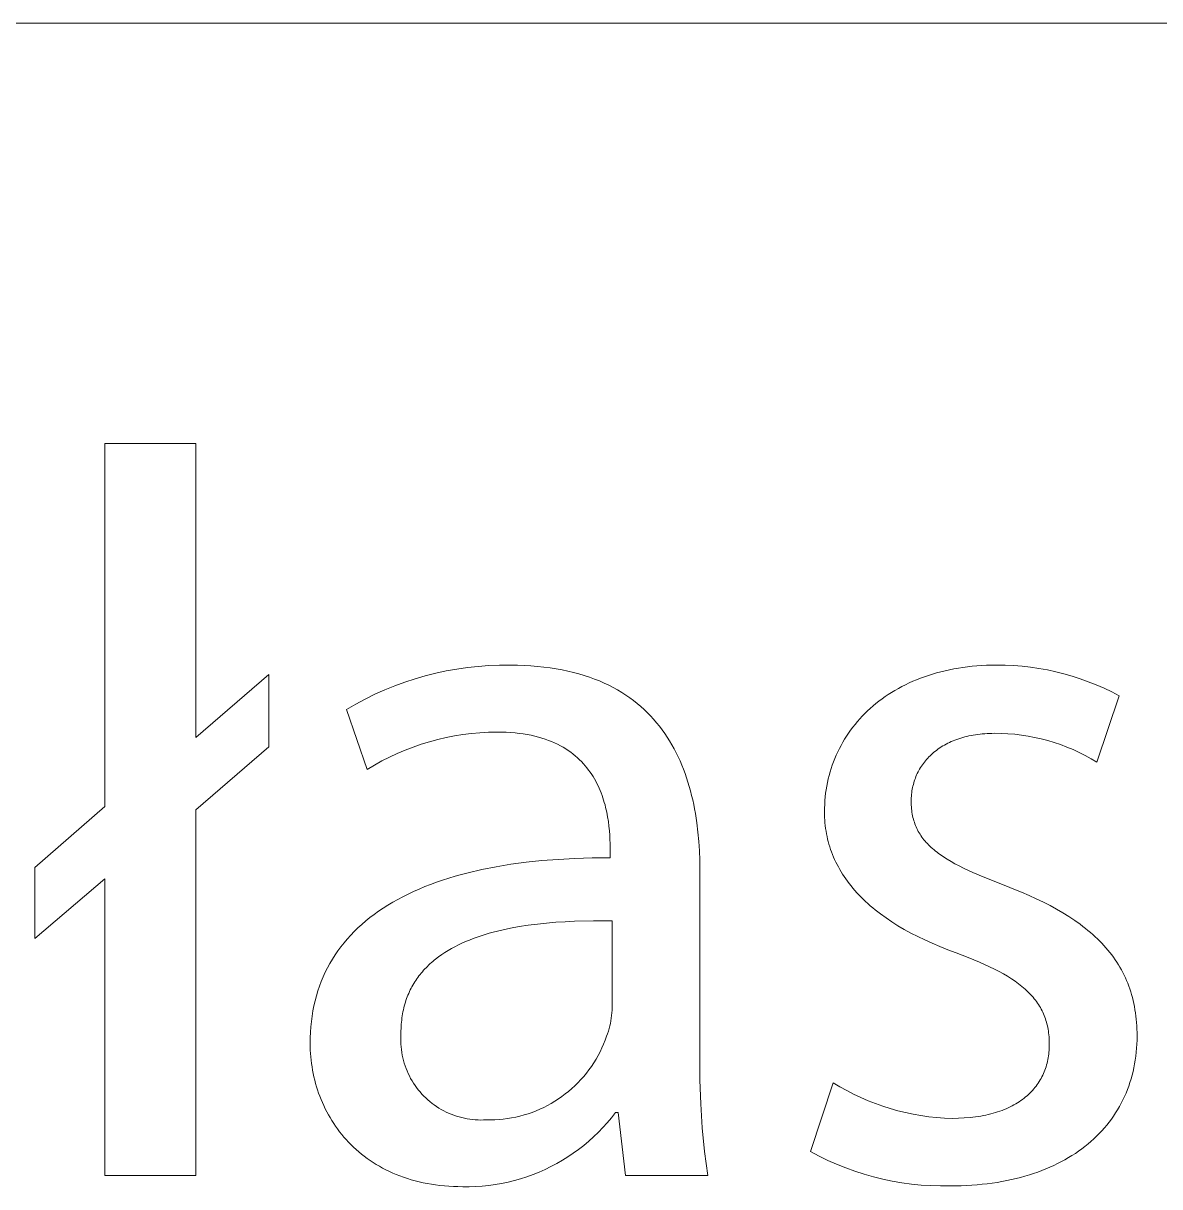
# Model space of a CAD drawing. Header units: millimetres. Extents: x 0 to 5466, y 0 to 3819.
# Drawn here: x 4602.9 to 4663.3, y 91 to 152.7 of the extents above; entities that cross this region are included whole.
import ezdxf

# ---------------------------------------------------------------- set-up
doc = ezdxf.new("R2010")
doc.units = ezdxf.units.MM
doc.header["$MEASUREMENT"] = 0
doc.layers.add('Domyślny', color=7, linetype='Continuous', true_color=0x000000)

msp = doc.modelspace()

# ---------------------------------------------------------------- linework, layer by layer
at = {"layer": 'Domyślny', "color": 18, "lineweight": 15, "true_color": 0x000000}
for p, q in [((3400.106, 152.73), (5460.418, 152.73)), ((4607.229, 111.155), (4607.229, 130.429)), ((4607.229, 130.429), (4612.07, 130.429)), ((4612.07, 130.429), (4612.07, 114.813)), ((4626.491, 118.53), (4627.058, 118.591)), ((4627.058, 118.591), (4627.627, 118.633)), ((4627.627, 118.633), (4628.197, 118.655)), ((4628.197, 118.655), (4628.767, 118.657)), ((4628.767, 118.657), (4629.142, 118.653)), ((4629.142, 118.653), (4629.507, 118.641)), ((4629.507, 118.641), (4629.864, 118.621)), ((4629.864, 118.621), (4630.212, 118.594)), ((4630.212, 118.594), (4630.551, 118.558)), ((4653.044, 118.572), (4653.293, 118.599)), ((4653.293, 118.599), (4653.545, 118.622)), ((4653.545, 118.622), (4653.8, 118.639)), ((4653.8, 118.639), (4654.059, 118.652)), ((4654.059, 118.652), (4654.321, 118.66)), ((4654.321, 118.66), (4654.586, 118.662)), ((4654.586, 118.662), (4655.039, 118.658)), ((4655.039, 118.658), (4655.491, 118.638)), ((4655.491, 118.638), (4655.942, 118.603)), ((4655.942, 118.603), (4656.392, 118.553)), ((4612.07, 114.813), (4615.947, 118.162)), ((4615.947, 118.162), (4615.947, 114.322)), ((4623.706, 117.931), (4624.254, 118.09)), ((4624.254, 118.09), (4624.807, 118.229)), ((4624.807, 118.229), (4625.365, 118.349)), ((4625.365, 118.349), (4625.926, 118.449)), ((4625.926, 118.449), (4626.491, 118.53)), ((4630.551, 118.558), (4630.883, 118.516)), ((4630.883, 118.516), (4631.205, 118.466)), ((4631.205, 118.466), (4631.52, 118.409)), ((4631.52, 118.409), (4631.826, 118.345)), ((4631.826, 118.345), (4632.124, 118.274)), ((4632.124, 118.274), (4632.414, 118.196)), ((4632.414, 118.196), (4632.697, 118.111)), ((4632.697, 118.111), (4632.971, 118.02)), ((4632.971, 118.02), (4633.238, 117.923)), ((4650.341, 117.887), (4650.546, 117.968)), ((4650.546, 117.968), (4650.755, 118.044)), ((4650.755, 118.044), (4650.968, 118.117)), ((4650.968, 118.117), (4651.184, 118.185)), ((4651.184, 118.185), (4651.404, 118.249)), ((4651.404, 118.249), (4651.628, 118.308)), ((4651.628, 118.308), (4651.855, 118.364)), ((4651.855, 118.364), (4652.086, 118.414)), ((4652.086, 118.414), (4652.32, 118.461)), ((4652.32, 118.461), (4652.558, 118.502)), ((4652.558, 118.502), (4652.799, 118.539)), ((4652.799, 118.539), (4653.044, 118.572)), ((4656.392, 118.553), (4656.84, 118.487)), ((4656.84, 118.487), (4657.286, 118.407)), ((4657.286, 118.407), (4657.728, 118.311)), ((4657.728, 118.311), (4658.167, 118.201)), ((4658.167, 118.201), (4658.602, 118.076)), ((4658.602, 118.076), (4659.033, 117.936)), ((4621.578, 117.112), (4622.099, 117.345)), ((4622.099, 117.345), (4622.627, 117.559)), ((4622.627, 117.559), (4623.163, 117.754)), ((4623.163, 117.754), (4623.706, 117.931)), ((4633.238, 117.923), (4633.497, 117.819)), ((4633.497, 117.819), (4633.749, 117.709)), ((4633.749, 117.709), (4633.993, 117.594)), ((4633.993, 117.594), (4634.23, 117.472)), ((4634.23, 117.472), (4634.46, 117.344)), ((4634.46, 117.344), (4634.682, 117.211)), ((4649.192, 117.321), (4649.374, 117.424)), ((4649.374, 117.424), (4649.56, 117.525)), ((4649.56, 117.525), (4649.749, 117.621)), ((4649.749, 117.621), (4649.943, 117.714)), ((4649.943, 117.714), (4650.14, 117.802)), ((4650.14, 117.802), (4650.341, 117.887)), ((4659.033, 117.936), (4659.459, 117.782)), ((4659.459, 117.782), (4659.879, 117.613)), ((4659.879, 117.613), (4660.293, 117.431)), ((4660.293, 117.431), (4660.701, 117.234)), ((4620.561, 116.594), (4621.065, 116.862)), ((4621.065, 116.862), (4621.578, 117.112)), ((4634.682, 117.211), (4634.898, 117.073)), ((4634.898, 117.073), (4635.106, 116.929)), ((4635.106, 116.929), (4635.308, 116.78)), ((4635.308, 116.78), (4635.503, 116.626)), ((4648.185, 116.624), (4648.342, 116.748)), ((4648.342, 116.748), (4648.504, 116.87)), ((4648.504, 116.87), (4648.67, 116.988)), ((4648.67, 116.988), (4648.84, 117.102)), ((4648.84, 117.102), (4649.014, 117.213)), ((4649.014, 117.213), (4649.192, 117.321)), ((4661.102, 117.024), (4659.919, 113.512)), ((4660.701, 117.234), (4661.102, 117.024)), ((4620.067, 116.309), (4620.561, 116.594)), ((4621.159, 113.124), (4620.067, 116.309)), ((4635.503, 116.626), (4635.691, 116.467)), ((4635.691, 116.467), (4635.873, 116.303)), ((4635.873, 116.303), (4636.048, 116.135)), ((4636.048, 116.135), (4636.217, 115.961)), ((4647.595, 116.093), (4647.736, 116.23)), ((4647.736, 116.23), (4647.882, 116.365)), ((4647.882, 116.365), (4648.031, 116.496)), ((4648.031, 116.496), (4648.185, 116.624)), ((4636.217, 115.961), (4636.379, 115.784)), ((4636.379, 115.784), (4636.536, 115.602)), ((4636.536, 115.602), (4636.686, 115.416)), ((4646.954, 115.363), (4647.073, 115.515)), ((4647.073, 115.515), (4647.197, 115.664)), ((4647.197, 115.664), (4647.326, 115.81)), ((4647.326, 115.81), (4647.458, 115.953)), ((4647.458, 115.953), (4647.595, 116.093)), ((4625.798, 114.902), (4625.352, 114.815)), ((4626.246, 114.975), (4625.798, 114.902)), ((4626.697, 115.031), (4626.246, 114.975)), ((4627.15, 115.072), (4626.697, 115.031)), ((4627.603, 115.098), (4627.15, 115.072)), ((4628.057, 115.108), (4627.603, 115.098)), ((4628.307, 115.105), (4628.057, 115.108)), ((4628.55, 115.096), (4628.307, 115.105)), ((4628.786, 115.082), (4628.55, 115.096)), ((4629.016, 115.063), (4628.786, 115.082)), ((4629.238, 115.038), (4629.016, 115.063)), ((4629.454, 115.008), (4629.238, 115.038)), ((4629.664, 114.974), (4629.454, 115.008)), ((4629.867, 114.934), (4629.664, 114.974)), ((4630.064, 114.889), (4629.867, 114.934)), ((4630.255, 114.84), (4630.064, 114.889)), ((4636.686, 115.416), (4636.83, 115.226)), ((4636.83, 115.226), (4636.968, 115.032)), ((4636.968, 115.032), (4637.101, 114.835)), ((4646.519, 114.731), (4646.621, 114.893)), ((4646.621, 114.893), (4646.727, 115.052)), ((4646.727, 115.052), (4646.838, 115.209)), ((4646.838, 115.209), (4646.954, 115.363)), ((4653.008, 114.876), (4652.898, 114.849)), ((4653.119, 114.902), (4653.008, 114.876)), ((4653.233, 114.926), (4653.119, 114.902)), ((4653.349, 114.947), (4653.233, 114.926)), ((4653.467, 114.966), (4653.349, 114.947)), ((4653.586, 114.983), (4653.467, 114.966)), ((4653.708, 114.998), (4653.586, 114.983)), ((4653.831, 115.011), (4653.708, 114.998)), ((4653.956, 115.022), (4653.831, 115.011)), ((4654.084, 115.03), (4653.956, 115.022)), ((4654.213, 115.036), (4654.084, 115.03)), ((4654.344, 115.039), (4654.213, 115.036)), ((4654.477, 115.041), (4654.344, 115.039)), ((4654.835, 115.036), (4654.477, 115.041)), ((4655.192, 115.018), (4654.835, 115.036)), ((4655.549, 114.989), (4655.192, 115.018)), ((4655.904, 114.946), (4655.549, 114.989)), ((4656.258, 114.892), (4655.904, 114.946)), ((4656.609, 114.825), (4656.258, 114.892)), ((4615.947, 114.322), (4612.07, 110.973)), ((4623.607, 114.313), (4623.183, 114.15)), ((4624.037, 114.461), (4623.607, 114.313)), ((4624.471, 114.594), (4624.037, 114.461)), ((4624.91, 114.712), (4624.471, 114.594)), ((4625.352, 114.815), (4624.91, 114.712)), ((4630.44, 114.787), (4630.255, 114.84)), ((4630.619, 114.729), (4630.44, 114.787)), ((4630.792, 114.667), (4630.619, 114.729)), ((4630.959, 114.601), (4630.792, 114.667)), ((4631.12, 114.531), (4630.959, 114.601)), ((4631.276, 114.457), (4631.12, 114.531)), ((4631.427, 114.379), (4631.276, 114.457)), ((4631.572, 114.298), (4631.427, 114.379)), ((4631.711, 114.213), (4631.572, 114.298)), ((4637.101, 114.835), (4637.227, 114.633)), ((4637.227, 114.633), (4637.348, 114.429)), ((4637.348, 114.429), (4637.464, 114.22)), ((4646.24, 114.231), (4646.328, 114.4)), ((4646.328, 114.4), (4646.421, 114.567)), ((4646.421, 114.567), (4646.519, 114.731)), ((4651.571, 114.264), (4651.491, 114.21)), ((4651.653, 114.317), (4651.571, 114.264)), ((4651.736, 114.369), (4651.653, 114.317)), ((4651.822, 114.419), (4651.736, 114.369)), ((4651.91, 114.467), (4651.822, 114.419)), ((4651.999, 114.513), (4651.91, 114.467)), ((4652.091, 114.558), (4651.999, 114.513)), ((4652.185, 114.601), (4652.091, 114.558)), ((4652.281, 114.642), (4652.185, 114.601)), ((4652.379, 114.681), (4652.281, 114.642)), ((4652.479, 114.718), (4652.379, 114.681)), ((4652.58, 114.754), (4652.479, 114.718)), ((4652.684, 114.787), (4652.58, 114.754)), ((4652.79, 114.819), (4652.684, 114.787)), ((4652.898, 114.849), (4652.79, 114.819)), ((4656.958, 114.747), (4656.609, 114.825)), ((4657.305, 114.656), (4656.958, 114.747)), ((4657.647, 114.553), (4657.305, 114.656)), ((4657.986, 114.439), (4657.647, 114.553)), ((4658.321, 114.312), (4657.986, 114.439)), ((4658.651, 114.175), (4658.321, 114.312)), ((4622.353, 113.782), (4621.947, 113.576)), ((4622.764, 113.973), (4622.353, 113.782)), ((4623.183, 114.15), (4622.764, 113.973)), ((4631.846, 114.125), (4631.711, 114.213)), ((4631.975, 114.034), (4631.846, 114.125)), ((4632.099, 113.94), (4631.975, 114.034)), ((4632.219, 113.843), (4632.099, 113.94)), ((4632.333, 113.743), (4632.219, 113.843)), ((4632.443, 113.641), (4632.333, 113.743)), ((4632.548, 113.536), (4632.443, 113.641)), ((4637.464, 114.22), (4637.574, 114.009)), ((4637.574, 114.009), (4637.679, 113.795)), ((4637.679, 113.795), (4637.778, 113.577)), ((4645.931, 113.534), (4646.001, 113.711)), ((4646.001, 113.711), (4646.076, 113.887)), ((4646.076, 113.887), (4646.156, 114.06)), ((4646.156, 114.06), (4646.24, 114.231)), ((4650.87, 113.651), (4650.811, 113.582)), ((4650.93, 113.719), (4650.87, 113.651)), ((4650.993, 113.785), (4650.93, 113.719)), ((4651.058, 113.85), (4650.993, 113.785)), ((4651.125, 113.914), (4651.058, 113.85)), ((4651.194, 113.976), (4651.125, 113.914)), ((4651.265, 114.037), (4651.194, 113.976)), ((4651.339, 114.096), (4651.265, 114.037)), ((4651.414, 114.153), (4651.339, 114.096)), ((4651.491, 114.21), (4651.414, 114.153)), ((4658.977, 114.025), (4658.651, 114.175)), ((4659.297, 113.865), (4658.977, 114.025)), ((4659.611, 113.694), (4659.297, 113.865)), ((4659.919, 113.512), (4659.611, 113.694)), ((4621.55, 113.357), (4621.159, 113.124)), ((4621.947, 113.576), (4621.55, 113.357)), ((4632.649, 113.428), (4632.548, 113.536)), ((4632.745, 113.319), (4632.649, 113.428)), ((4632.837, 113.207), (4632.745, 113.319)), ((4632.925, 113.093), (4632.837, 113.207)), ((4633.008, 112.977), (4632.925, 113.093)), ((4637.778, 113.577), (4637.872, 113.357)), ((4637.872, 113.357), (4637.962, 113.134)), ((4637.962, 113.134), (4638.046, 112.908)), ((4645.748, 112.99), (4645.805, 113.173)), ((4645.805, 113.173), (4645.865, 113.354)), ((4645.865, 113.354), (4645.931, 113.534)), ((4650.461, 113.067), (4650.42, 112.988)), ((4650.504, 113.144), (4650.461, 113.067)), ((4650.55, 113.22), (4650.504, 113.144)), ((4650.598, 113.295), (4650.55, 113.22)), ((4650.648, 113.368), (4650.598, 113.295)), ((4650.7, 113.441), (4650.648, 113.368)), ((4650.755, 113.512), (4650.7, 113.441)), ((4650.811, 113.582), (4650.755, 113.512)), ((4633.087, 112.86), (4633.008, 112.977)), ((4633.163, 112.741), (4633.087, 112.86)), ((4633.235, 112.621), (4633.163, 112.741)), ((4633.302, 112.499), (4633.235, 112.621)), ((4633.367, 112.376), (4633.302, 112.499)), ((4638.046, 112.908), (4638.125, 112.68)), ((4638.125, 112.68), (4638.2, 112.45)), ((4638.2, 112.45), (4638.27, 112.218)), ((4645.571, 112.24), (4645.609, 112.43)), ((4645.609, 112.43), (4645.65, 112.618)), ((4645.65, 112.618), (4645.697, 112.805)), ((4645.697, 112.805), (4645.748, 112.99)), ((4650.192, 112.415), (4650.168, 112.329)), ((4650.218, 112.499), (4650.192, 112.415)), ((4650.246, 112.583), (4650.218, 112.499)), ((4650.276, 112.666), (4650.246, 112.583)), ((4650.309, 112.748), (4650.276, 112.666)), ((4650.343, 112.829), (4650.309, 112.748)), ((4650.38, 112.909), (4650.343, 112.829)), ((4650.42, 112.988), (4650.38, 112.909)), ((4633.427, 112.252), (4633.367, 112.376)), ((4633.484, 112.127), (4633.427, 112.252)), ((4633.538, 112.001), (4633.484, 112.127)), ((4633.588, 111.875), (4633.538, 112.001)), ((4633.636, 111.748), (4633.588, 111.875)), ((4638.27, 112.218), (4638.335, 111.983)), ((4638.335, 111.983), (4638.396, 111.747)), ((4645.49, 111.662), (4645.512, 111.856)), ((4645.512, 111.856), (4645.539, 112.049)), ((4645.539, 112.049), (4645.571, 112.24)), ((4650.073, 111.801), (4650.065, 111.711)), ((4650.083, 111.891), (4650.073, 111.801)), ((4650.095, 111.98), (4650.083, 111.891)), ((4650.11, 112.068), (4650.095, 111.98)), ((4650.127, 112.156), (4650.11, 112.068)), ((4650.146, 112.243), (4650.127, 112.156)), ((4650.168, 112.329), (4650.146, 112.243)), ((4633.68, 111.62), (4633.636, 111.748)), ((4633.721, 111.493), (4633.68, 111.62)), ((4633.759, 111.365), (4633.721, 111.493)), ((4633.795, 111.237), (4633.759, 111.365)), ((4633.827, 111.109), (4633.795, 111.237)), ((4638.396, 111.747), (4638.452, 111.508)), ((4638.452, 111.508), (4638.504, 111.268)), ((4638.504, 111.268), (4638.552, 111.027)), ((4645.452, 111.072), (4645.46, 111.27)), ((4645.46, 111.27), (4645.472, 111.466)), ((4645.472, 111.466), (4645.49, 111.662)), ((4650.055, 111.529), (4650.054, 111.437)), ((4650.054, 111.437), (4650.055, 111.335)), ((4650.059, 111.62), (4650.055, 111.529)), ((4650.055, 111.335), (4650.059, 111.234)), ((4650.065, 111.711), (4650.059, 111.62)), ((4650.059, 111.234), (4650.065, 111.135)), ((4603.516, 107.915), (4607.229, 111.155)), ((4612.07, 110.973), (4612.07, 91.571)), ((4633.858, 110.981), (4633.827, 111.109)), ((4633.885, 110.854), (4633.858, 110.981)), ((4633.933, 110.601), (4633.885, 110.854)), ((4633.972, 110.351), (4633.933, 110.601)), ((4638.552, 111.027), (4638.596, 110.784)), ((4638.596, 110.784), (4638.671, 110.295)), ((4645.45, 110.873), (4645.452, 111.072)), ((4645.451, 110.725), (4645.45, 110.873)), ((4645.456, 110.577), (4645.451, 110.725)), ((4645.464, 110.431), (4645.456, 110.577)), ((4650.065, 111.135), (4650.073, 111.038)), ((4650.073, 111.038), (4650.083, 110.942)), ((4650.083, 110.942), (4650.096, 110.848)), ((4650.096, 110.848), (4650.111, 110.756)), ((4650.111, 110.756), (4650.128, 110.665)), ((4650.128, 110.665), (4650.148, 110.576)), ((4650.148, 110.576), (4650.17, 110.488)), ((4634.003, 110.106), (4633.972, 110.351)), ((4634.027, 109.865), (4634.003, 110.106)), ((4638.671, 110.295), (4638.731, 109.801)), ((4645.476, 110.285), (4645.464, 110.431)), ((4645.491, 110.141), (4645.476, 110.285)), ((4645.509, 109.997), (4645.491, 110.141)), ((4645.531, 109.854), (4645.509, 109.997)), ((4650.17, 110.488), (4650.195, 110.402)), ((4650.195, 110.402), (4650.222, 110.317)), ((4650.222, 110.317), (4650.251, 110.233)), ((4650.251, 110.233), (4650.282, 110.151)), ((4650.282, 110.151), (4650.316, 110.069)), ((4650.316, 110.069), (4650.353, 109.99)), ((4650.353, 109.99), (4650.392, 109.911)), ((4634.044, 109.63), (4634.027, 109.865)), ((4634.055, 109.403), (4634.044, 109.63)), ((4634.062, 109.184), (4634.055, 109.403)), ((4638.731, 109.801), (4638.776, 109.305)), ((4645.556, 109.711), (4645.531, 109.854)), ((4645.584, 109.57), (4645.556, 109.711)), ((4645.616, 109.43), (4645.584, 109.57)), ((4645.651, 109.29), (4645.616, 109.43)), ((4650.392, 109.911), (4650.433, 109.834)), ((4650.433, 109.834), (4650.477, 109.757)), ((4650.477, 109.757), (4650.523, 109.682)), ((4650.523, 109.682), (4650.571, 109.608)), ((4650.571, 109.608), (4650.622, 109.535)), ((4650.622, 109.535), (4650.676, 109.463)), ((4650.676, 109.463), (4650.732, 109.392)), ((4650.732, 109.392), (4650.79, 109.322)), ((4650.79, 109.322), (4650.851, 109.253)), ((4634.063, 108.974), (4634.062, 109.184)), ((4634.063, 108.428), (4634.063, 108.974)), ((4638.776, 109.305), (4638.808, 108.807)), ((4638.808, 108.807), (4638.826, 108.308)), ((4645.689, 109.151), (4645.651, 109.29)), ((4645.731, 109.014), (4645.689, 109.151)), ((4645.776, 108.877), (4645.731, 109.014)), ((4645.824, 108.741), (4645.776, 108.877)), ((4645.876, 108.606), (4645.824, 108.741)), ((4650.851, 109.253), (4650.915, 109.185)), ((4650.915, 109.185), (4650.98, 109.117)), ((4650.98, 109.117), (4651.049, 109.05)), ((4651.049, 109.05), (4651.12, 108.984)), ((4651.12, 108.984), (4651.193, 108.919)), ((4651.193, 108.919), (4651.269, 108.855)), ((4651.269, 108.855), (4651.348, 108.791)), ((4651.348, 108.791), (4651.429, 108.728)), ((4651.429, 108.728), (4651.512, 108.665)), ((4628.014, 107.959), (4628.796, 108.087)), ((4628.796, 108.087), (4629.605, 108.195)), ((4629.605, 108.195), (4630.442, 108.283)), ((4630.442, 108.283), (4631.307, 108.35)), ((4631.307, 108.35), (4632.199, 108.397)), ((4632.199, 108.397), (4633.118, 108.423)), ((4633.118, 108.423), (4634.063, 108.428)), ((4638.826, 108.308), (4638.832, 107.81)), ((4645.931, 108.472), (4645.876, 108.606)), ((4645.99, 108.339), (4645.931, 108.472)), ((4646.052, 108.207), (4645.99, 108.339)), ((4646.117, 108.075), (4646.052, 108.207)), ((4646.186, 107.945), (4646.117, 108.075)), ((4651.512, 108.665), (4651.598, 108.603)), ((4651.598, 108.603), (4651.778, 108.48)), ((4651.778, 108.48), (4651.969, 108.359)), ((4651.969, 108.359), (4652.169, 108.239)), ((4652.169, 108.239), (4652.38, 108.121)), ((4652.38, 108.121), (4652.602, 108.004)), ((4603.516, 104.148), (4603.516, 107.915)), ((4625.837, 107.456), (4626.182, 107.552)), ((4626.182, 107.552), (4626.534, 107.643)), ((4626.534, 107.643), (4627.26, 107.811)), ((4627.26, 107.811), (4628.014, 107.959)), ((4638.832, 107.81), (4638.832, 97.909)), ((4646.258, 107.816), (4646.186, 107.945)), ((4646.334, 107.688), (4646.258, 107.816)), ((4646.413, 107.56), (4646.334, 107.688)), ((4646.496, 107.434), (4646.413, 107.56)), ((4652.602, 108.004), (4652.834, 107.887)), ((4652.834, 107.887), (4653.33, 107.654)), ((4653.33, 107.654), (4653.869, 107.42)), ((4607.229, 107.315), (4603.516, 104.148)), ((4607.229, 91.571), (4607.229, 107.315)), ((4623.919, 106.775), (4624.221, 106.901)), ((4624.221, 106.901), (4624.53, 107.021)), ((4624.53, 107.021), (4624.846, 107.137)), ((4624.846, 107.137), (4625.169, 107.248)), ((4625.169, 107.248), (4625.5, 107.354)), ((4625.5, 107.354), (4625.837, 107.456)), ((4646.582, 107.309), (4646.496, 107.434)), ((4646.671, 107.185), (4646.582, 107.309)), ((4646.764, 107.062), (4646.671, 107.185)), ((4646.86, 106.94), (4646.764, 107.062)), ((4646.96, 106.819), (4646.86, 106.94)), ((4653.869, 107.42), (4655.078, 106.941)), ((4655.078, 106.941), (4655.503, 106.776)), ((4622.522, 106.075), (4622.787, 106.225)), ((4622.787, 106.225), (4623.059, 106.37)), ((4623.059, 106.37), (4623.338, 106.51)), ((4623.338, 106.51), (4623.625, 106.645)), ((4623.625, 106.645), (4623.919, 106.775)), ((4647.063, 106.699), (4646.96, 106.819)), ((4647.17, 106.58), (4647.063, 106.699)), ((4647.28, 106.462), (4647.17, 106.58)), ((4647.393, 106.345), (4647.28, 106.462)), ((4647.51, 106.229), (4647.393, 106.345)), ((4647.631, 106.115), (4647.51, 106.229)), ((4655.503, 106.776), (4655.915, 106.607)), ((4655.915, 106.607), (4656.313, 106.435)), ((4656.313, 106.435), (4656.699, 106.258)), ((4656.699, 106.258), (4657.072, 106.078)), ((4621.773, 105.599), (4622.015, 105.762)), ((4622.015, 105.762), (4622.265, 105.921)), ((4622.265, 105.921), (4622.522, 106.075)), ((4647.755, 106.001), (4647.631, 106.115)), ((4647.882, 105.889), (4647.755, 106.001)), ((4648.013, 105.778), (4647.882, 105.889)), ((4648.148, 105.668), (4648.013, 105.778)), ((4648.427, 105.451), (4648.148, 105.668)), ((4657.072, 106.078), (4657.431, 105.894)), ((4657.431, 105.894), (4657.777, 105.705)), ((4657.777, 105.705), (4658.109, 105.512)), ((4620.881, 104.898), (4621.092, 105.08)), ((4621.092, 105.08), (4621.312, 105.257)), ((4621.312, 105.257), (4621.539, 105.43)), ((4621.539, 105.43), (4621.773, 105.599)), ((4631.185, 105.011), (4630.691, 104.969)), ((4631.682, 105.043), (4631.185, 105.011)), ((4632.181, 105.066), (4631.682, 105.043)), ((4633.18, 105.087), (4632.181, 105.066)), ((4634.173, 105.08), (4633.18, 105.087)), ((4634.173, 100.493), (4634.173, 105.08)), ((4648.721, 105.239), (4648.427, 105.451)), ((4649.028, 105.032), (4648.721, 105.239)), ((4649.35, 104.83), (4649.028, 105.032)), ((4658.109, 105.512), (4658.429, 105.313)), ((4658.429, 105.313), (4658.735, 105.11)), ((4658.735, 105.11), (4659.027, 104.902)), ((4620.291, 104.323), (4620.48, 104.519)), ((4620.48, 104.519), (4620.677, 104.711)), ((4620.677, 104.711), (4620.881, 104.898)), ((4627.645, 104.426), (4627.428, 104.362)), ((4627.865, 104.487), (4627.645, 104.426)), ((4628.314, 104.598), (4627.865, 104.487)), ((4628.773, 104.696), (4628.314, 104.598)), ((4629.242, 104.781), (4628.773, 104.696)), ((4629.718, 104.855), (4629.242, 104.781)), ((4630.202, 104.917), (4629.718, 104.855)), ((4630.691, 104.969), (4630.202, 104.917)), ((4649.686, 104.632), (4649.35, 104.83)), ((4650.036, 104.44), (4649.686, 104.632)), ((4650.401, 104.252), (4650.036, 104.44)), ((4659.027, 104.902), (4659.169, 104.795)), ((4659.169, 104.795), (4659.307, 104.688)), ((4659.307, 104.688), (4659.441, 104.579)), ((4659.441, 104.579), (4659.573, 104.468)), ((4659.573, 104.468), (4659.7, 104.357)), ((4619.772, 103.707), (4619.937, 103.917)), ((4619.937, 103.917), (4620.11, 104.122)), ((4620.11, 104.122), (4620.291, 104.323)), ((4626.009, 103.81), (4625.822, 103.715)), ((4626.2, 103.9), (4626.009, 103.81)), ((4626.395, 103.987), (4626.2, 103.9)), ((4626.595, 104.069), (4626.395, 103.987)), ((4626.798, 104.148), (4626.595, 104.069)), ((4627.004, 104.223), (4626.798, 104.148)), ((4627.215, 104.294), (4627.004, 104.223)), ((4627.428, 104.362), (4627.215, 104.294)), ((4650.78, 104.07), (4650.401, 104.252)), ((4651.173, 103.893), (4650.78, 104.07)), ((4651.58, 103.72), (4651.173, 103.893)), ((4659.7, 104.357), (4659.825, 104.243)), ((4659.825, 104.243), (4659.946, 104.128)), ((4659.946, 104.128), (4660.064, 104.012)), ((4660.064, 104.012), (4660.179, 103.894)), ((4660.179, 103.894), (4660.29, 103.775)), ((4660.29, 103.775), (4660.397, 103.653)), ((4619.322, 103.051), (4619.464, 103.274)), ((4619.464, 103.274), (4619.614, 103.493)), ((4619.614, 103.493), (4619.772, 103.707)), ((4624.959, 103.18), (4624.801, 103.059)), ((4625.122, 103.295), (4624.959, 103.18)), ((4625.29, 103.407), (4625.122, 103.295)), ((4625.463, 103.514), (4625.29, 103.407)), ((4625.64, 103.617), (4625.463, 103.514)), ((4625.822, 103.715), (4625.64, 103.617)), ((4652.002, 103.554), (4651.58, 103.72)), ((4652.439, 103.392), (4652.002, 103.554)), ((4653.082, 103.147), (4652.439, 103.392)), ((4653.675, 102.901), (4653.082, 103.147)), ((4660.397, 103.653), (4660.502, 103.531)), ((4660.502, 103.531), (4660.603, 103.406)), ((4660.603, 103.406), (4660.7, 103.28)), ((4660.7, 103.28), (4660.795, 103.153)), ((4660.795, 103.153), (4660.885, 103.023)), ((4618.944, 102.354), (4619.062, 102.591)), ((4619.062, 102.591), (4619.188, 102.823)), ((4619.188, 102.823), (4619.322, 103.051)), ((4624.226, 102.531), (4624.16, 102.46)), ((4624.293, 102.601), (4624.226, 102.531)), ((4624.361, 102.67), (4624.293, 102.601)), ((4624.431, 102.738), (4624.361, 102.67)), ((4624.502, 102.805), (4624.431, 102.738)), ((4624.575, 102.87), (4624.502, 102.805)), ((4624.649, 102.934), (4624.575, 102.87)), ((4624.724, 102.997), (4624.649, 102.934)), ((4624.801, 103.059), (4624.724, 102.997)), ((4653.954, 102.777), (4653.675, 102.901)), ((4654.22, 102.652), (4653.954, 102.777)), ((4654.474, 102.527), (4654.22, 102.652)), ((4654.717, 102.4), (4654.474, 102.527)), ((4660.885, 103.023), (4660.973, 102.892)), ((4660.973, 102.892), (4661.057, 102.759)), ((4661.057, 102.759), (4661.137, 102.624)), ((4661.137, 102.624), (4661.215, 102.487)), ((4618.731, 101.868), (4618.834, 102.113)), ((4618.834, 102.113), (4618.944, 102.354)), ((4623.746, 101.926), (4623.693, 101.844)), ((4623.801, 102.006), (4623.746, 101.926)), ((4623.857, 102.085), (4623.801, 102.006)), ((4623.914, 102.162), (4623.857, 102.085)), ((4623.973, 102.239), (4623.914, 102.162)), ((4624.034, 102.314), (4623.973, 102.239)), ((4624.097, 102.387), (4624.034, 102.314)), ((4624.16, 102.46), (4624.097, 102.387)), ((4654.948, 102.272), (4654.717, 102.4)), ((4655.167, 102.142), (4654.948, 102.272)), ((4655.376, 102.011), (4655.167, 102.142)), ((4655.573, 101.878), (4655.376, 102.011)), ((4661.215, 102.487), (4661.289, 102.349)), ((4661.289, 102.349), (4661.359, 102.209)), ((4661.359, 102.209), (4661.426, 102.066)), ((4661.426, 102.066), (4661.49, 101.922)), ((4661.49, 101.922), (4661.55, 101.776)), ((4618.473, 101.105), (4618.551, 101.363)), ((4618.551, 101.363), (4618.637, 101.618)), ((4618.637, 101.618), (4618.731, 101.868)), ((4623.413, 101.329), (4623.372, 101.238)), ((4623.455, 101.418), (4623.413, 101.329)), ((4623.499, 101.506), (4623.455, 101.418)), ((4623.545, 101.592), (4623.499, 101.506)), ((4623.593, 101.678), (4623.545, 101.592)), ((4623.642, 101.762), (4623.593, 101.678)), ((4623.693, 101.844), (4623.642, 101.762)), ((4655.667, 101.81), (4655.573, 101.878)), ((4655.758, 101.743), (4655.667, 101.81)), ((4655.847, 101.674), (4655.758, 101.743)), ((4655.933, 101.605), (4655.847, 101.674)), ((4656.017, 101.535), (4655.933, 101.605)), ((4656.098, 101.465), (4656.017, 101.535)), ((4656.176, 101.394), (4656.098, 101.465)), ((4656.251, 101.322), (4656.176, 101.394)), ((4656.324, 101.25), (4656.251, 101.322)), ((4661.55, 101.776), (4661.607, 101.628)), ((4661.607, 101.628), (4661.66, 101.478)), ((4661.66, 101.478), (4661.71, 101.326)), ((4661.71, 101.326), (4661.756, 101.172)), ((4618.341, 100.574), (4618.403, 100.841)), ((4618.403, 100.841), (4618.473, 101.105)), ((4623.166, 100.665), (4623.138, 100.565)), ((4623.196, 100.764), (4623.166, 100.665)), ((4623.227, 100.862), (4623.196, 100.764)), ((4623.261, 100.958), (4623.227, 100.862)), ((4623.296, 101.053), (4623.261, 100.958)), ((4623.333, 101.146), (4623.296, 101.053)), ((4623.372, 101.238), (4623.333, 101.146)), ((4656.395, 101.176), (4656.324, 101.25)), ((4656.462, 101.102), (4656.395, 101.176)), ((4656.528, 101.028), (4656.462, 101.102)), ((4656.59, 100.952), (4656.528, 101.028)), ((4656.65, 100.876), (4656.59, 100.952)), ((4656.708, 100.798), (4656.65, 100.876)), ((4656.763, 100.72), (4656.708, 100.798)), ((4656.816, 100.641), (4656.763, 100.72)), ((4661.756, 101.172), (4661.8, 101.015)), ((4661.8, 101.015), (4661.839, 100.857)), ((4661.839, 100.857), (4661.875, 100.697)), ((4661.875, 100.697), (4661.908, 100.534)), ((4618.242, 100.026), (4618.287, 100.302)), ((4618.287, 100.302), (4618.341, 100.574)), ((4623.047, 100.149), (4623.029, 100.042)), ((4623.067, 100.255), (4623.047, 100.149)), ((4623.089, 100.36), (4623.067, 100.255)), ((4623.113, 100.463), (4623.089, 100.36)), ((4623.138, 100.565), (4623.113, 100.463)), ((4634.129, 99.926), (4634.147, 100.067)), ((4634.147, 100.067), (4634.16, 100.209)), ((4634.16, 100.209), (4634.169, 100.351)), ((4634.169, 100.351), (4634.173, 100.493)), ((4656.866, 100.561), (4656.816, 100.641)), ((4656.914, 100.48), (4656.866, 100.561)), ((4656.959, 100.398), (4656.914, 100.48)), ((4657.002, 100.315), (4656.959, 100.398)), ((4657.043, 100.231), (4657.002, 100.315)), ((4657.081, 100.146), (4657.043, 100.231)), ((4657.117, 100.06), (4657.081, 100.146)), ((4657.151, 99.973), (4657.117, 100.06)), ((4661.908, 100.534), (4661.938, 100.369)), ((4661.938, 100.369), (4661.964, 100.202)), ((4661.964, 100.202), (4661.986, 100.033)), ((4618.155, 99.172), (4618.176, 99.461)), ((4618.176, 99.461), (4618.205, 99.746)), ((4618.205, 99.746), (4618.242, 100.026)), ((4622.971, 99.482), (4622.966, 99.366)), ((4622.979, 99.597), (4622.971, 99.482)), ((4622.988, 99.71), (4622.979, 99.597)), ((4623, 99.822), (4622.988, 99.71)), ((4623.014, 99.933), (4623, 99.822)), ((4623.029, 100.042), (4623.014, 99.933)), ((4634.014, 99.37), (4634.049, 99.507)), ((4634.049, 99.507), (4634.08, 99.646)), ((4634.08, 99.646), (4634.107, 99.786)), ((4634.107, 99.786), (4634.129, 99.926)), ((4657.182, 99.884), (4657.151, 99.973)), ((4657.211, 99.795), (4657.182, 99.884)), ((4657.238, 99.704), (4657.211, 99.795)), ((4657.262, 99.612), (4657.238, 99.704)), ((4657.285, 99.519), (4657.262, 99.612)), ((4657.305, 99.425), (4657.285, 99.519)), ((4661.986, 100.033), (4662.005, 99.862)), ((4662.005, 99.862), (4662.021, 99.688)), ((4662.021, 99.688), (4662.033, 99.512)), ((4662.033, 99.512), (4662.041, 99.333)), ((4618.138, 98.582), (4618.142, 98.879)), ((4618.142, 98.879), (4618.155, 99.172)), ((4622.952, 98.982), (4622.947, 98.835)), ((4622.947, 98.835), (4622.948, 98.689)), ((4622.961, 99.128), (4622.952, 98.982)), ((4622.962, 99.248), (4622.961, 99.128)), ((4622.966, 99.366), (4622.962, 99.248)), ((4633.805, 98.753), (4633.881, 98.964)), ((4633.881, 98.964), (4633.93, 99.098)), ((4633.93, 99.098), (4633.974, 99.233)), ((4633.974, 99.233), (4634.014, 99.37)), ((4657.323, 99.329), (4657.305, 99.425)), ((4657.338, 99.232), (4657.323, 99.329)), ((4657.352, 99.134), (4657.338, 99.232)), ((4657.363, 99.034), (4657.352, 99.134)), ((4657.373, 98.933), (4657.363, 99.034)), ((4657.38, 98.831), (4657.373, 98.933)), ((4657.385, 98.727), (4657.38, 98.831)), ((4662.041, 99.333), (4662.047, 99.153)), ((4662.048, 98.97), (4662.046, 98.752)), ((4662.047, 99.153), (4662.048, 98.97)), ((4618.14, 98.402), (4618.138, 98.582)), ((4618.146, 98.222), (4618.14, 98.402)), ((4618.156, 98.043), (4618.146, 98.222)), ((4622.948, 98.689), (4622.954, 98.542)), ((4622.954, 98.542), (4622.965, 98.396)), ((4622.965, 98.396), (4622.98, 98.25)), ((4622.98, 98.25), (4623.001, 98.105)), ((4633.533, 98.135), (4633.63, 98.338)), ((4633.63, 98.338), (4633.721, 98.544)), ((4633.721, 98.544), (4633.805, 98.753)), ((4657.37, 98.111), (4657.378, 98.211)), ((4657.378, 98.211), (4657.384, 98.311)), ((4657.384, 98.311), (4657.388, 98.413)), ((4657.388, 98.621), (4657.385, 98.727)), ((4657.389, 98.515), (4657.388, 98.621)), ((4657.388, 98.413), (4657.389, 98.515)), ((4662.024, 98.324), (4662.006, 98.113)), ((4662.038, 98.537), (4662.024, 98.324)), ((4662.046, 98.752), (4662.038, 98.537)), ((4618.17, 97.864), (4618.156, 98.043)), ((4618.188, 97.685), (4618.17, 97.864)), ((4618.211, 97.507), (4618.188, 97.685)), ((4623.001, 98.105), (4623.027, 97.961)), ((4623.027, 97.961), (4623.057, 97.818)), ((4623.057, 97.818), (4623.093, 97.675)), ((4623.093, 97.675), (4623.133, 97.534)), ((4633.198, 97.549), (4633.317, 97.741)), ((4633.317, 97.741), (4633.428, 97.936)), ((4633.428, 97.936), (4633.533, 98.135)), ((4638.832, 97.909), (4638.834, 96.638)), ((4657.268, 97.529), (4657.291, 97.624)), ((4657.291, 97.624), (4657.312, 97.719)), ((4657.312, 97.719), (4657.33, 97.816)), ((4657.33, 97.816), (4657.346, 97.913)), ((4657.346, 97.913), (4657.359, 98.012)), ((4657.359, 98.012), (4657.37, 98.111)), ((4661.953, 97.697), (4661.919, 97.492)), ((4661.982, 97.904), (4661.953, 97.697)), ((4662.006, 98.113), (4661.982, 97.904)), ((4618.237, 97.329), (4618.211, 97.507)), ((4618.267, 97.153), (4618.237, 97.329)), ((4618.301, 96.976), (4618.267, 97.153)), ((4618.339, 96.801), (4618.301, 96.976)), ((4623.133, 97.534), (4623.178, 97.395)), ((4623.178, 97.395), (4623.228, 97.257)), ((4623.228, 97.257), (4623.283, 97.121)), ((4623.283, 97.121), (4623.342, 96.987)), ((4623.342, 96.987), (4623.406, 96.855)), ((4632.663, 96.826), (4632.806, 97)), ((4632.806, 97), (4632.943, 97.179)), ((4632.943, 97.179), (4633.074, 97.362)), ((4633.074, 97.362), (4633.198, 97.549)), ((4657.038, 96.894), (4657.078, 96.982)), ((4657.078, 96.982), (4657.116, 97.07)), ((4657.116, 97.07), (4657.151, 97.16)), ((4657.151, 97.16), (4657.184, 97.251)), ((4657.184, 97.251), (4657.215, 97.343)), ((4657.215, 97.343), (4657.243, 97.435)), ((4657.243, 97.435), (4657.268, 97.529)), ((4661.835, 97.09), (4661.785, 96.893)), ((4661.88, 97.29), (4661.835, 97.09)), ((4661.919, 97.492), (4661.88, 97.29)), ((4618.381, 96.627), (4618.339, 96.801)), ((4618.427, 96.454), (4618.381, 96.627)), ((4618.477, 96.282), (4618.427, 96.454)), ((4623.406, 96.855), (4623.475, 96.726)), ((4623.475, 96.726), (4623.548, 96.598)), ((4623.548, 96.598), (4623.625, 96.474)), ((4623.625, 96.474), (4623.706, 96.352)), ((4623.706, 96.352), (4623.792, 96.233)), ((4632.199, 96.336), (4632.359, 96.494)), ((4632.359, 96.494), (4632.514, 96.658)), ((4632.514, 96.658), (4632.663, 96.826)), ((4638.834, 96.638), (4638.876, 95.368)), ((4644.703, 92.836), (4645.905, 96.494)), ((4645.905, 96.494), (4646.263, 96.278)), ((4656.685, 96.317), (4656.743, 96.395)), ((4656.743, 96.395), (4656.799, 96.475)), ((4656.799, 96.475), (4656.852, 96.557)), ((4656.852, 96.557), (4656.902, 96.639)), ((4656.902, 96.639), (4656.95, 96.723)), ((4656.95, 96.723), (4656.995, 96.808)), ((4656.995, 96.808), (4657.038, 96.894)), ((4661.671, 96.505), (4661.606, 96.316)), ((4661.731, 96.698), (4661.671, 96.505)), ((4661.785, 96.893), (4661.731, 96.698)), ((4618.531, 96.111), (4618.477, 96.282)), ((4618.589, 95.941), (4618.531, 96.111)), ((4618.651, 95.773), (4618.589, 95.941)), ((4618.717, 95.606), (4618.651, 95.773)), ((4623.792, 96.233), (4623.881, 96.117)), ((4623.881, 96.117), (4623.975, 96.004)), ((4623.975, 96.004), (4624.072, 95.894)), ((4624.072, 95.894), (4624.173, 95.788)), ((4624.173, 95.788), (4624.277, 95.685)), ((4631.322, 95.633), (4631.507, 95.762)), ((4631.507, 95.762), (4631.687, 95.896)), ((4631.687, 95.896), (4631.863, 96.037)), ((4631.863, 96.037), (4632.033, 96.184)), ((4632.033, 96.184), (4632.199, 96.336)), ((4646.263, 96.278), (4646.628, 96.074)), ((4646.628, 96.074), (4646.999, 95.883)), ((4646.999, 95.883), (4647.377, 95.704)), ((4656.05, 95.674), (4656.131, 95.739)), ((4656.131, 95.739), (4656.209, 95.806)), ((4656.209, 95.806), (4656.285, 95.875)), ((4656.285, 95.875), (4656.358, 95.945)), ((4656.358, 95.945), (4656.429, 96.016)), ((4656.429, 96.016), (4656.497, 96.089)), ((4656.497, 96.089), (4656.562, 96.164)), ((4656.562, 96.164), (4656.625, 96.239)), ((4656.625, 96.239), (4656.685, 96.317)), ((4661.381, 95.761), (4661.297, 95.582)), ((4661.461, 95.943), (4661.381, 95.761)), ((4661.536, 96.128), (4661.461, 95.943)), ((4661.606, 96.316), (4661.536, 96.128)), ((4618.787, 95.441), (4618.717, 95.606)), ((4618.861, 95.278), (4618.787, 95.441)), ((4618.939, 95.116), (4618.861, 95.278)), ((4619.021, 94.956), (4618.939, 95.116)), ((4624.277, 95.685), (4624.385, 95.586)), ((4624.385, 95.586), (4624.497, 95.491)), ((4624.497, 95.491), (4624.611, 95.4)), ((4624.611, 95.4), (4624.729, 95.312)), ((4624.729, 95.312), (4624.85, 95.229)), ((4624.85, 95.229), (4624.973, 95.15)), ((4624.973, 95.15), (4625.099, 95.075)), ((4630.339, 95.09), (4630.543, 95.185)), ((4630.543, 95.185), (4630.743, 95.287)), ((4630.743, 95.287), (4630.94, 95.396)), ((4630.94, 95.396), (4631.133, 95.511)), ((4631.133, 95.511), (4631.322, 95.633)), ((4638.876, 95.368), (4638.96, 94.1)), ((4647.377, 95.704), (4647.761, 95.538)), ((4647.761, 95.538), (4648.15, 95.385)), ((4648.15, 95.385), (4648.545, 95.245)), ((4648.545, 95.245), (4648.943, 95.119)), ((4648.943, 95.119), (4649.346, 95.006)), ((4654.989, 95.069), (4655.099, 95.115)), ((4655.099, 95.115), (4655.206, 95.163)), ((4655.206, 95.163), (4655.31, 95.212)), ((4655.31, 95.212), (4655.412, 95.264)), ((4655.412, 95.264), (4655.511, 95.317)), ((4655.511, 95.317), (4655.607, 95.372)), ((4655.607, 95.372), (4655.701, 95.429)), ((4655.701, 95.429), (4655.792, 95.488)), ((4655.792, 95.488), (4655.881, 95.548)), ((4655.881, 95.548), (4655.967, 95.61)), ((4655.967, 95.61), (4656.05, 95.674)), ((4661.112, 95.231), (4661.012, 95.06)), ((4661.207, 95.405), (4661.112, 95.231)), ((4661.297, 95.582), (4661.207, 95.405)), ((4619.107, 94.798), (4619.021, 94.956)), ((4619.196, 94.641), (4619.107, 94.798)), ((4619.29, 94.487), (4619.196, 94.641)), ((4619.388, 94.335), (4619.29, 94.487)), ((4625.099, 95.075), (4625.228, 95.005)), ((4625.228, 95.005), (4625.359, 94.939)), ((4625.359, 94.939), (4625.492, 94.877)), ((4625.492, 94.877), (4625.627, 94.82)), ((4625.627, 94.82), (4625.764, 94.768)), ((4625.764, 94.768), (4625.903, 94.721)), ((4625.903, 94.721), (4626.043, 94.678)), ((4626.043, 94.678), (4626.184, 94.64)), ((4626.184, 94.64), (4626.327, 94.607)), ((4626.327, 94.607), (4626.471, 94.579)), ((4626.471, 94.579), (4626.616, 94.556)), ((4626.616, 94.556), (4626.761, 94.538)), ((4626.761, 94.538), (4626.907, 94.525)), ((4626.907, 94.525), (4627.054, 94.517)), ((4627.054, 94.517), (4627.2, 94.514)), ((4627.2, 94.514), (4627.347, 94.516)), ((4627.347, 94.516), (4627.493, 94.523)), ((4627.493, 94.523), (4627.718, 94.521)), ((4627.718, 94.521), (4627.943, 94.527)), ((4627.943, 94.527), (4628.168, 94.54)), ((4628.168, 94.54), (4628.392, 94.561)), ((4628.392, 94.561), (4628.615, 94.59)), ((4628.615, 94.59), (4628.837, 94.627)), ((4628.837, 94.627), (4629.058, 94.67)), ((4629.058, 94.67), (4629.277, 94.722)), ((4629.277, 94.722), (4629.494, 94.781)), ((4629.494, 94.781), (4629.709, 94.847)), ((4629.709, 94.847), (4629.922, 94.921)), ((4629.922, 94.921), (4630.132, 95.002)), ((4630.132, 95.002), (4630.339, 95.09)), ((4634.14, 94.633), (4633.917, 94.368)), ((4634.355, 94.906), (4634.14, 94.633)), ((4634.5, 94.906), (4634.355, 94.906)), ((4634.882, 91.575), (4634.5, 94.906)), ((4649.346, 95.006), (4649.752, 94.906)), ((4649.752, 94.906), (4650.161, 94.821)), ((4650.161, 94.821), (4650.573, 94.749)), ((4650.573, 94.749), (4650.987, 94.691)), ((4650.987, 94.691), (4651.403, 94.647)), ((4651.403, 94.647), (4651.82, 94.617)), ((4651.82, 94.617), (4652.238, 94.602)), ((4652.238, 94.602), (4652.562, 94.607)), ((4652.562, 94.607), (4652.875, 94.622)), ((4652.875, 94.622), (4653.177, 94.646)), ((4653.177, 94.646), (4653.324, 94.662)), ((4653.324, 94.662), (4653.468, 94.68)), ((4653.468, 94.68), (4653.61, 94.701)), ((4653.61, 94.701), (4653.748, 94.723)), ((4653.748, 94.723), (4653.885, 94.748)), ((4653.885, 94.748), (4654.018, 94.776)), ((4654.018, 94.776), (4654.149, 94.805)), ((4654.149, 94.805), (4654.277, 94.836)), ((4654.277, 94.836), (4654.402, 94.87)), ((4654.402, 94.87), (4654.525, 94.906)), ((4654.525, 94.906), (4654.645, 94.944)), ((4654.645, 94.944), (4654.763, 94.984)), ((4654.763, 94.984), (4654.877, 95.025)), ((4654.877, 95.025), (4654.989, 95.069)), ((4660.684, 94.565), (4660.565, 94.406)), ((4660.799, 94.727), (4660.684, 94.565)), ((4660.908, 94.892), (4660.799, 94.727)), ((4661.012, 95.06), (4660.908, 94.892)), ((4619.489, 94.185), (4619.388, 94.335)), ((4619.595, 94.038), (4619.489, 94.185)), ((4619.704, 93.893), (4619.595, 94.038)), ((4619.817, 93.75), (4619.704, 93.893)), ((4633.684, 94.111), (4633.442, 93.863)), ((4633.917, 94.368), (4633.684, 94.111)), ((4638.96, 94.1), (4639.085, 92.835)), ((4660.18, 93.946), (4660.042, 93.8)), ((4660.313, 94.096), (4660.18, 93.946)), ((4660.442, 94.249), (4660.313, 94.096)), ((4660.565, 94.406), (4660.442, 94.249)), ((4619.935, 93.61), (4619.817, 93.75)), ((4620.056, 93.473), (4619.935, 93.61)), ((4620.181, 93.338), (4620.056, 93.473)), ((4620.31, 93.206), (4620.181, 93.338)), ((4632.934, 93.391), (4632.667, 93.169)), ((4633.192, 93.623), (4632.934, 93.391)), ((4633.442, 93.863), (4633.192, 93.623)), ((4659.6, 93.379), (4659.443, 93.246)), ((4659.752, 93.516), (4659.6, 93.379)), ((4659.899, 93.656), (4659.752, 93.516)), ((4660.042, 93.8), (4659.899, 93.656)), ((4620.443, 93.077), (4620.31, 93.206)), ((4620.58, 92.951), (4620.443, 93.077)), ((4620.721, 92.828), (4620.58, 92.951)), ((4620.866, 92.708), (4620.721, 92.828)), ((4621.014, 92.592), (4620.866, 92.708)), ((4632.113, 92.754), (4631.825, 92.561)), ((4632.394, 92.957), (4632.113, 92.754)), ((4632.667, 93.169), (4632.394, 92.957)), ((4639.085, 92.835), (4639.251, 91.575)), ((4645.16, 92.596), (4644.703, 92.836)), ((4658.771, 92.746), (4658.592, 92.63)), ((4658.946, 92.866), (4658.771, 92.746)), ((4659.116, 92.989), (4658.946, 92.866)), ((4659.282, 93.116), (4659.116, 92.989)), ((4659.443, 93.246), (4659.282, 93.116)), ((4621.167, 92.479), (4621.014, 92.592)), ((4621.323, 92.369), (4621.167, 92.479)), ((4621.484, 92.262), (4621.323, 92.369)), ((4621.648, 92.16), (4621.484, 92.262)), ((4621.816, 92.061), (4621.648, 92.16)), ((4621.988, 91.965), (4621.816, 92.061)), ((4630.923, 92.044), (4630.611, 91.892)), ((4631.229, 92.205), (4630.923, 92.044)), ((4631.53, 92.378), (4631.229, 92.205)), ((4631.825, 92.561), (4631.53, 92.378)), ((4645.624, 92.373), (4645.16, 92.596)), ((4646.096, 92.165), (4645.624, 92.373)), ((4646.575, 91.974), (4646.096, 92.165)), ((4657.628, 92.106), (4657.422, 92.012)), ((4657.83, 92.203), (4657.628, 92.106)), ((4658.027, 92.304), (4657.83, 92.203)), ((4658.22, 92.409), (4658.027, 92.304)), ((4658.408, 92.518), (4658.22, 92.409)), ((4658.592, 92.63), (4658.408, 92.518)), ((4612.07, 91.571), (4607.229, 91.571)), ((4622.164, 91.874), (4621.988, 91.965)), ((4622.343, 91.786), (4622.164, 91.874)), ((4622.527, 91.702), (4622.343, 91.786)), ((4622.714, 91.623), (4622.527, 91.702)), ((4622.906, 91.548), (4622.714, 91.623)), ((4623.101, 91.476), (4622.906, 91.548)), ((4623.3, 91.41), (4623.101, 91.476)), ((4623.503, 91.347), (4623.3, 91.41)), ((4629.316, 91.399), (4628.982, 91.305)), ((4629.646, 91.506), (4629.316, 91.399)), ((4629.972, 91.623), (4629.646, 91.506)), ((4630.294, 91.752), (4629.972, 91.623)), ((4630.611, 91.892), (4630.294, 91.752)), ((4639.251, 91.575), (4634.882, 91.575)), ((4647.06, 91.8), (4646.575, 91.974)), ((4647.551, 91.643), (4647.06, 91.8)), ((4648.047, 91.503), (4647.551, 91.643)), ((4648.548, 91.38), (4648.047, 91.503)), ((4655.62, 91.408), (4655.376, 91.351)), ((4655.86, 91.469), (4655.62, 91.408)), ((4656.096, 91.534), (4655.86, 91.469)), ((4656.328, 91.604), (4656.096, 91.534)), ((4656.555, 91.677), (4656.328, 91.604)), ((4656.779, 91.755), (4656.555, 91.677)), ((4656.997, 91.837), (4656.779, 91.755)), ((4657.212, 91.922), (4656.997, 91.837)), ((4657.422, 92.012), (4657.212, 91.922)), ((4623.71, 91.289), (4623.503, 91.347)), ((4623.92, 91.236), (4623.71, 91.289)), ((4624.135, 91.187), (4623.92, 91.236)), ((4624.353, 91.144), (4624.135, 91.187)), ((4624.575, 91.105), (4624.353, 91.144)), ((4624.801, 91.071), (4624.575, 91.105)), ((4625.031, 91.041), (4624.801, 91.071)), ((4625.265, 91.018), (4625.031, 91.041)), ((4625.502, 90.999), (4625.265, 91.018)), ((4625.743, 90.985), (4625.502, 90.999)), ((4625.988, 90.977), (4625.743, 90.985)), ((4626.237, 90.974), (4625.988, 90.977)), ((4626.584, 90.973), (4626.237, 90.974)), ((4626.931, 90.985), (4626.584, 90.973)), ((4627.276, 91.008), (4626.931, 90.985)), ((4627.621, 91.044), (4627.276, 91.008)), ((4627.965, 91.091), (4627.621, 91.044)), ((4628.306, 91.15), (4627.965, 91.091)), ((4628.646, 91.222), (4628.306, 91.15)), ((4628.982, 91.305), (4628.646, 91.222)), ((4649.052, 91.275), (4648.548, 91.38)), ((4649.56, 91.187), (4649.052, 91.275)), ((4650.071, 91.117), (4649.56, 91.187)), ((4650.584, 91.065), (4650.071, 91.117)), ((4651.098, 91.031), (4650.584, 91.065)), ((4651.614, 91.015), (4651.098, 91.031)), ((4652.129, 91.016), (4651.614, 91.015)), ((4652.71, 91.026), (4652.129, 91.016)), ((4653.275, 91.054), (4652.71, 91.026)), ((4653.552, 91.076), (4653.275, 91.054)), ((4653.825, 91.101), (4653.552, 91.076)), ((4654.093, 91.132), (4653.825, 91.101)), ((4654.358, 91.167), (4654.093, 91.132)), ((4654.619, 91.206), (4654.358, 91.167)), ((4654.875, 91.25), (4654.619, 91.206)), ((4655.128, 91.298), (4654.875, 91.25)), ((4655.376, 91.351), (4655.128, 91.298))]:
    msp.add_line(p, q, dxfattribs=at)

doc.saveas('drawing.dxf')
